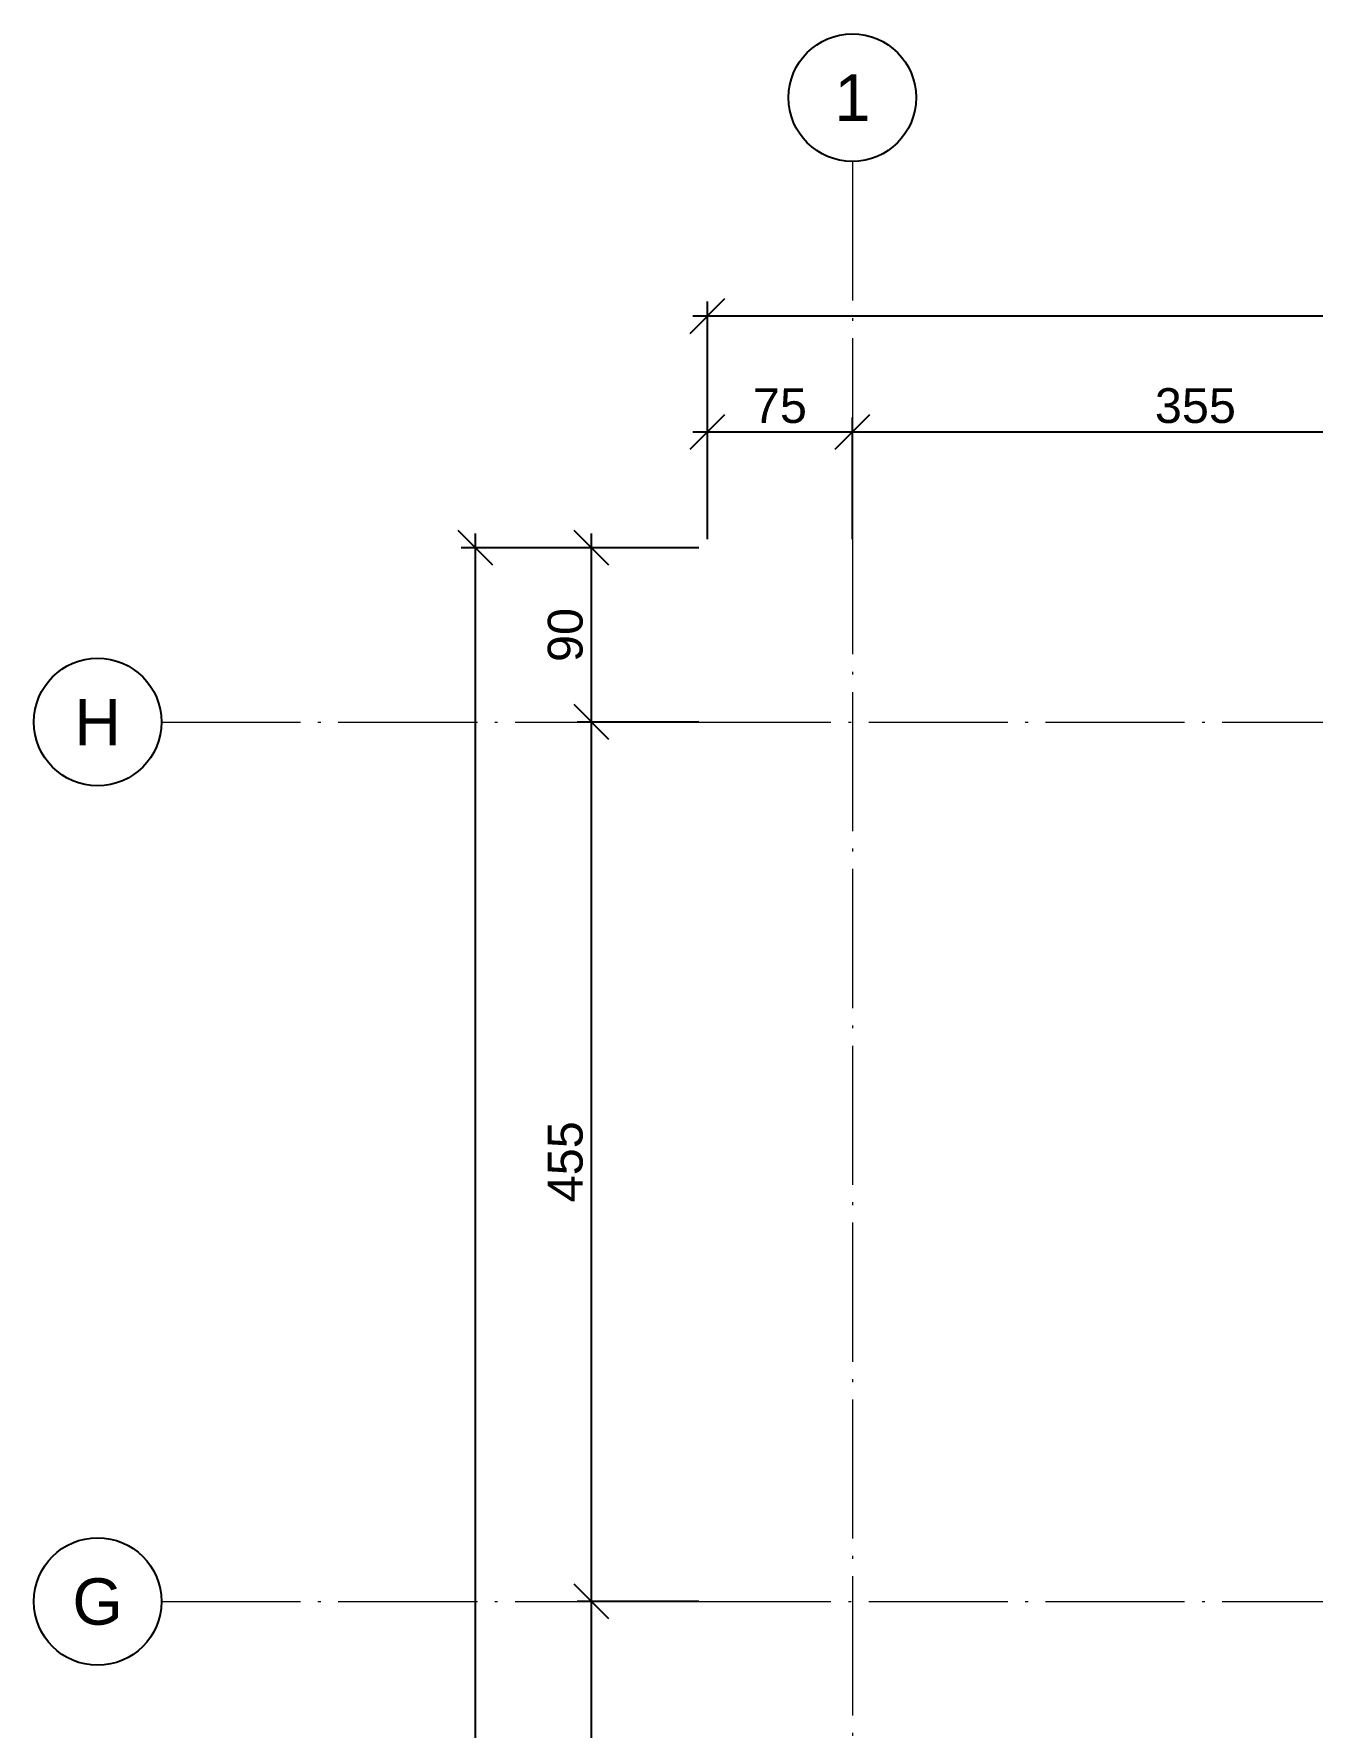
# Model space of a CAD drawing. Header units: millimetres. Extents: x -404 to 6018, y -5139 to 7890.
# Drawn here: x 3471 to 4133, y 2330 to 3206 of the extents above; entities that cross this region are included whole.
import ezdxf
from ezdxf.enums import TextEntityAlignment as Align

# ---------------------------------------------------------------- set-up
doc = ezdxf.new("R2010")
doc.units = ezdxf.units.MM
doc.linetypes.add('ZWCAD_ISO04W100', pattern=[30.5, 24, -3, 0.5, -3])
doc.layers.add('AXIS LINES', color=255, linetype='ZWCAD_ISO04W100', lineweight=13)
doc.layers.add('FW_AXIS', color=7, linetype='Continuous')
doc.layers.add('FW_DIM', color=7, linetype='Continuous')
doc.styles.add('REBAR_TXT', font='arial.ttf')
doc.styles.get("Standard").update_dxf_attribs({"font": 'arial.ttf'})
doc.dimstyles.new('FW_DIM', dxfattribs={"dimtxt": 18, "dimasz": 9, "dimexe": 7.5, "dimexo": 4.5, "dimgap": 4.5, "dimtad": 1, "dimdec": 0, "dimtxsty": 'Standard', "dimtsz": 9, "dimcen": 2.5, "dimdle": 7.5, "dimclrd": 256, "dimclre": 256, "dimclrt": 7, "dimazin": 3, "dimtfac": 1, "dimtmove": 2, "dimatfit": 3})

# ---------------------------------------------------------------- blocks, each defined once
blk = doc.blocks.new('_Oblique')
at = {"color": 0, "linetype": 'ByBlock', "lineweight": -2}
blk.add_line((-0.5, -0.5), (0.5, 0.5), dxfattribs=at)
blk = doc.blocks.new('*D1049')
for p, q in [((3819.99, 2944.6), (3819.99, 3007.6)), ((3894.99, 2944.6), (3894.99, 3007.6)), ((3812.49, 3000.1), (3902.49, 3000.1))]:
    blk.add_line(p, q)
at = {"layer": 'Defpoints'}
for p in [(3819.99, 3000.1), (3819.99, 2940.1), (3894.99, 2940.1)]:
    blk.add_point(p, dxfattribs=at)
at = {"layer": 'FW_DIM', "xscale": 18, "yscale": 18}
for p in [(3819.99, 3000.1), (3894.99, 3000.1)]:
    blk.add_blockref('_OBLIQUE', p, dxfattribs=at)
at = {"layer": 'FW_DIM', "color": 7, "insert": (3857.49, 3013.6), "char_height": 18, "attachment_point": 5}
blk.add_mtext('75', dxfattribs=at)
blk = doc.blocks.new('*D1050')
for p, q in [((3894.99, 2944.6), (3894.99, 3007.6)), ((4249.99, 2944.6), (4249.99, 3007.6)), ((3887.49, 3000.1), (4257.49, 3000.1))]:
    blk.add_line(p, q)
at = {"layer": 'Defpoints'}
for p in [(3894.99, 3000.1), (3894.99, 2940.1), (4249.99, 2940.1)]:
    blk.add_point(p, dxfattribs=at)
at = {"layer": 'FW_DIM', "xscale": 18, "yscale": 18}
for p in [(3894.99, 3000.1), (4249.99, 3000.1)]:
    blk.add_blockref('_OBLIQUE', p, dxfattribs=at)
at = {"layer": 'FW_DIM', "color": 7, "insert": (4072.49, 3013.6), "char_height": 18, "attachment_point": 5}
blk.add_mtext('355', dxfattribs=at)
blk = doc.blocks.new('*D1061')
for p, q in [((3819.99, 2944.6), (3819.99, 3067.6)), ((5669.99, 2944.6), (5669.99, 3067.6)), ((3812.49, 3060.1), (5677.49, 3060.1))]:
    blk.add_line(p, q)
at = {"layer": 'Defpoints'}
for p in [(3819.99, 3060.1), (3819.99, 2940.1), (5669.99, 2940.1)]:
    blk.add_point(p, dxfattribs=at)
at = {"layer": 'FW_DIM', "xscale": 18, "yscale": 18}
for p in [(3819.99, 3060.1), (5669.99, 3060.1)]:
    blk.add_blockref('_OBLIQUE', p, dxfattribs=at)
at = {"layer": 'FW_DIM', "color": 7, "insert": (4744.99, 3073.6), "char_height": 18, "attachment_point": 5}
blk.add_mtext('1850', dxfattribs=at)
blk = doc.blocks.new('*D1068')
for p, q in [((3759.99, 1952.5), (3759.99, 2402.5)), ((3815.49, 2395), (3752.49, 2395)), ((3815.49, 1960), (3752.49, 1960))]:
    blk.add_line(p, q)
at = {"layer": 'Defpoints'}
for p in [(3819.99, 2395), (3759.99, 1960), (3819.99, 1960)]:
    blk.add_point(p, dxfattribs=at)
at = {"layer": 'FW_DIM', "xscale": 18, "yscale": 18, "rotation": 90}
for p in [(3759.99, 2395), (3759.99, 1960)]:
    blk.add_blockref('_OBLIQUE', p, dxfattribs=at)
at = {"layer": 'FW_DIM', "color": 7, "insert": (3746.49, 2177.5), "char_height": 18, "attachment_point": 5, "rotation": 90}
blk.add_mtext('435', dxfattribs=at)
blk = doc.blocks.new('*D1069')
for p, q in [((3759.99, 2387.5), (3759.99, 2857.5)), ((3815.49, 2850), (3752.49, 2850)), ((3815.49, 2395), (3752.49, 2395))]:
    blk.add_line(p, q)
at = {"layer": 'Defpoints'}
for p in [(3819.99, 2850), (3759.99, 2395), (3819.99, 2395)]:
    blk.add_point(p, dxfattribs=at)
at = {"layer": 'FW_DIM', "xscale": 18, "yscale": 18, "rotation": 90}
for p in [(3759.99, 2850), (3759.99, 2395)]:
    blk.add_blockref('_OBLIQUE', p, dxfattribs=at)
at = {"layer": 'FW_DIM', "color": 7, "insert": (3746.49, 2622.5), "char_height": 18, "attachment_point": 5, "rotation": 90}
blk.add_mtext('455', dxfattribs=at)
blk = doc.blocks.new('*D1070')
for p, q in [((3759.99, 2842.5), (3759.99, 2947.6)), ((3815.49, 2940.1), (3752.49, 2940.1)), ((3815.49, 2850), (3752.49, 2850))]:
    blk.add_line(p, q)
at = {"layer": 'Defpoints'}
for p in [(3819.99, 2940.1), (3759.99, 2850), (3819.99, 2850)]:
    blk.add_point(p, dxfattribs=at)
at = {"layer": 'FW_DIM', "xscale": 18, "yscale": 18, "rotation": 90}
for p in [(3759.99, 2940.1), (3759.99, 2850)]:
    blk.add_blockref('_OBLIQUE', p, dxfattribs=at)
at = {"layer": 'FW_DIM', "color": 7, "insert": (3746.49, 2895.05), "char_height": 18, "attachment_point": 5, "rotation": 90}
blk.add_mtext('90', dxfattribs=at)
blk = doc.blocks.new('*D1080')
for p, q in [((3699.99, -207.5), (3699.99, 2947.6)), ((3815.49, 2940.1), (3692.49, 2940.1)), ((3815.49, -200), (3692.49, -200))]:
    blk.add_line(p, q)
at = {"layer": 'Defpoints'}
for p in [(3819.99, 2940.1), (3699.99, -200), (3819.99, -200)]:
    blk.add_point(p, dxfattribs=at)
at = {"layer": 'FW_DIM', "xscale": 18, "yscale": 18, "rotation": 90}
for p in [(3699.99, 2940.1), (3699.99, -200)]:
    blk.add_blockref('_OBLIQUE', p, dxfattribs=at)
at = {"layer": 'FW_DIM', "color": 7, "insert": (3686.49, 1370.05), "char_height": 18, "attachment_point": 5, "rotation": 90}
blk.add_mtext('3140', dxfattribs=at)

msp = doc.modelspace()

# ---------------------------------------------------------------- linework, layer by layer
at = {"layer": 'AXIS LINES', "color": 0, "ltscale": 3}
for points in [[(3894.99, 3140.04), (3894.99, -400.07)], [(3537.41, 2850), (5952.4, 2850)], [(3537.41, 2395), (5952.4, 2395)]]:
    msp.add_lwpolyline(points, dxfattribs=at)
at = {"layer": 'FW_AXIS'}
for centre in [(3894.99, 3173.04), (3504.41, 2850), (3504.41, 2395)]:
    msp.add_circle(centre, 33, dxfattribs=at)

# ---------------------------------------------------------------- texts
at = {"layer": 'FW_AXIS', "color": 7, "style": 'REBAR_TXT'}
for s, p in [('1', (3894.99, 3173.04)), ('H', (3504.41, 2850)), ('G', (3504.41, 2395))]:
    msp.add_text(s, height=24, dxfattribs=at).set_placement(p, align=Align.MIDDLE_CENTER)

# ---------------------------------------------------------------- dimensions: what is measured, and where the dimension line sits
at = {"layer": 'FW_DIM'}
for base, p1, p2, picture, middle in [((3819.99, 3060.1), (3819.99, 2940.1), (5669.99, 2940.1), '*D1061', (4744.99, 3073.6)), ((3819.99, 3000.1), (3819.99, 2940.1), (3894.99, 2940.1), '*D1049', (3857.49, 3013.6)), ((3894.99, 3000.1), (3894.99, 2940.1), (4249.99, 2940.1), '*D1050', (4072.49, 3013.6))]:
    dim = msp.add_linear_dim(base=base, p1=p1, p2=p2, dimstyle='FW_DIM', dxfattribs=at)
    dim.commit()
    dim.dimension.update_dxf_attribs({"geometry": picture, "text_midpoint": middle})
for base, p1, p2, picture, middle in [((3699.99, -200), (3819.99, -200), (3819.99, 2940.1), '*D1080', (3686.49, 1370.05)), ((3759.99, 2850), (3819.99, 2850), (3819.99, 2940.1), '*D1070', (3746.49, 2895.05)), ((3759.99, 2395), (3819.99, 2395), (3819.99, 2850), '*D1069', (3746.49, 2622.5)), ((3759.99, 1960), (3819.99, 1960), (3819.99, 2395), '*D1068', (3746.49, 2177.5))]:
    dim = msp.add_linear_dim(base=base, p1=p1, p2=p2, angle=90, dimstyle='FW_DIM', dxfattribs=at)
    dim.commit()
    dim.dimension.update_dxf_attribs({"geometry": picture, "text_midpoint": middle})

doc.saveas('drawing.dxf')
